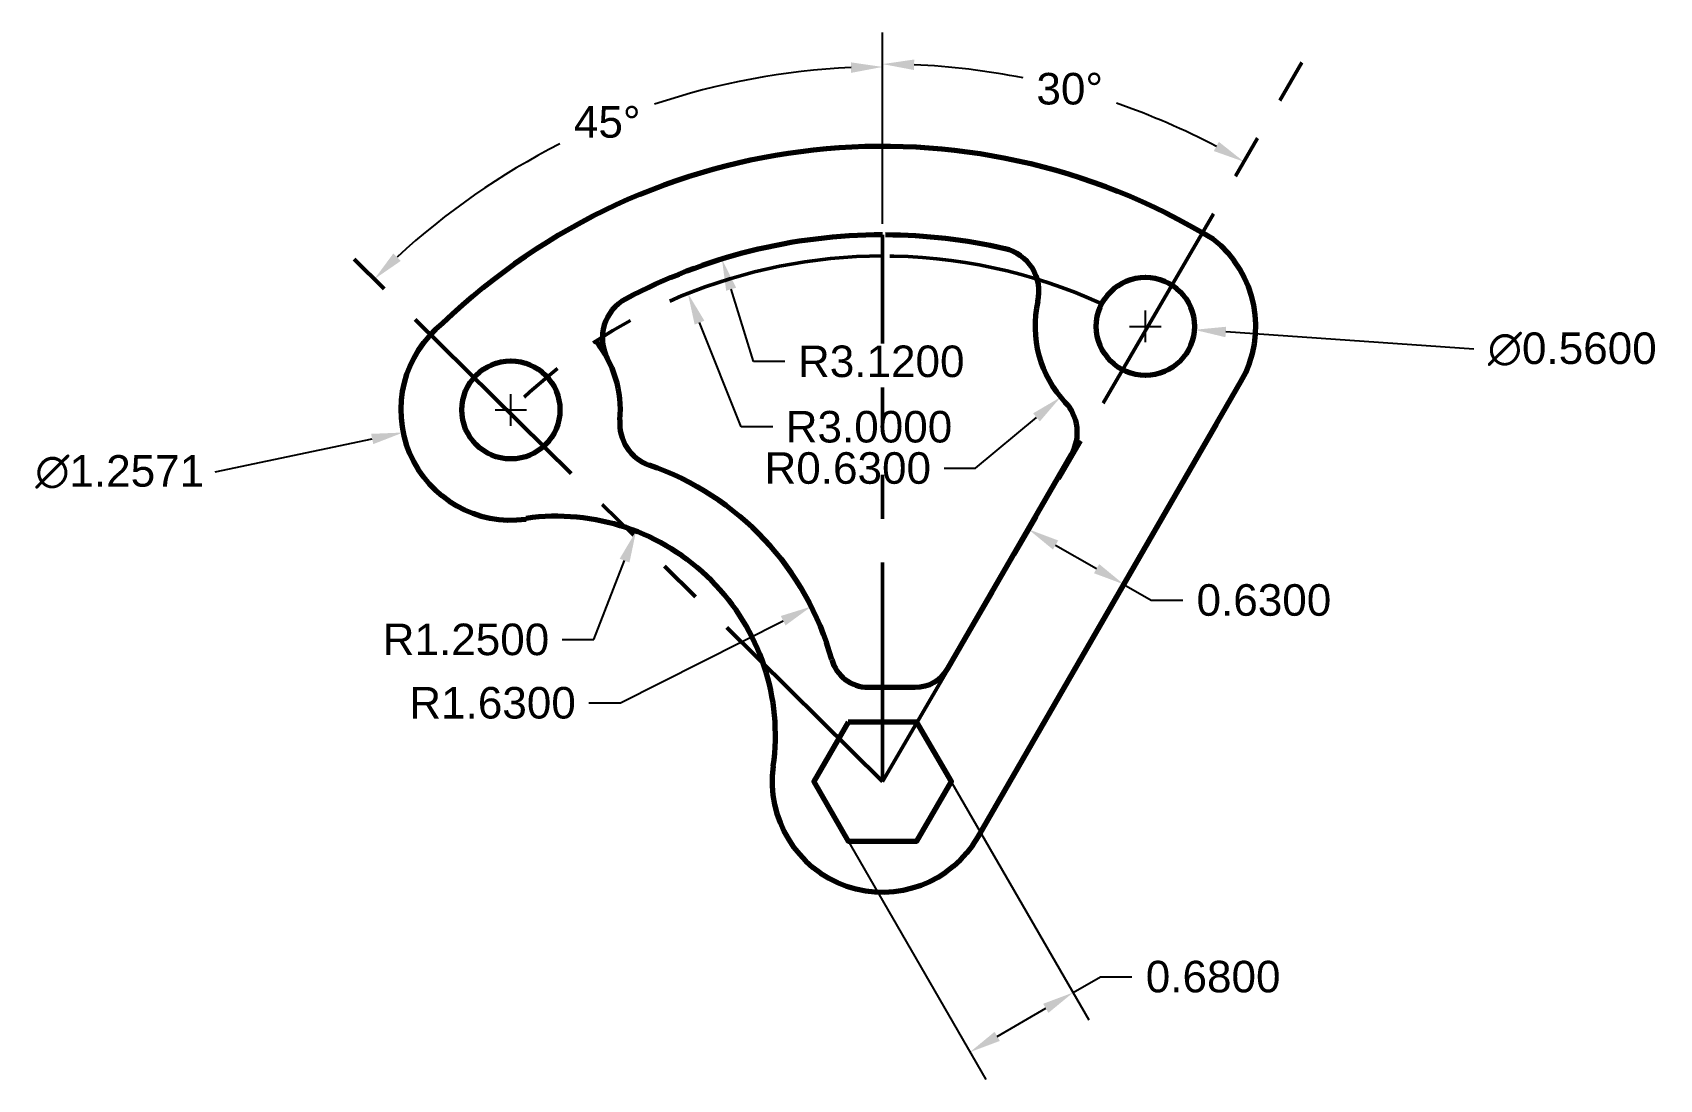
# Model space of a CAD drawing. Header units: inches. Extents: x 107.57 to 116.86, y 48.19 to 54.16.
import ezdxf

# ---------------------------------------------------------------- set-up
doc = ezdxf.new("R2010")
doc.units = ezdxf.units.IN
doc.header["$MEASUREMENT"] = 0
doc.linetypes.add('PHANTOM', pattern=[2.5, 1.25, -0.25, 0.25, -0.25, 0.25, -0.25])
doc.layers.add('OBJECT', color=7, linetype='Continuous', lineweight=70)
doc.layers.add('PHANTOM', color=4, linetype='PHANTOM', lineweight=50)
doc.styles.get("Standard").update_dxf_attribs({"font": 'arial.ttf'})
doc.dimstyles.get("Standard").update_dxf_attribs({"dimtxt": 0.18, "dimasz": 0.18, "dimexe": 0.18, "dimexo": 0.0625, "dimgap": 0.09, "dimtad": 0, "dimtih": 1, "dimtoh": 1, "dimdec": 4, "dimzin": 0, "dimdsep": 46, "dimtxsty": 'Standard', "dimcen": 0.09, "dimadec": 0, "dimazin": 0, "dimtfac": 1, "dimtdec": 4, "dimtofl": 0, "dimtmove": 0, "dimatfit": 3, "dimfxl": 1, "dimtolj": 1, "dimtzin": 0, "dimarcsym": 0})

# ---------------------------------------------------------------- blocks, each defined once
blk = doc.blocks.new('*D2')
at = {"layer": 'Defpoints', "color": 0, "transparency": 16777216}
for p in [(111.0179, 51.3153), (110.5636, 50.1508)]:
    blk.add_point(p, dxfattribs=at)
at = {"layer": 'OBJECT', "color": 0, "lineweight": -2, "transparency": 16777216}
for p, q in [((110.7766, 50.697), (110.9524, 51.1477)), ((110.5966, 50.697), (110.7766, 50.697))]:
    blk.add_line(p, q, dxfattribs=at)
at = {"layer": 'OBJECT', "color": 0, "transparency": 16777216}
blk.add_solid([(110.9245, 51.1586), (110.9804, 51.1368), (111.0179, 51.3153)], dxfattribs=at)
at = {"layer": 'OBJECT', "color": 0, "transparency": 16777216, "insert": (110.0472, 50.697), "char_height": 0.18, "attachment_point": 5}
blk.add_mtext('\\A1;R1.2500', dxfattribs=at)
blk = doc.blocks.new('*D3')
at = {"layer": 'Defpoints', "color": 0, "transparency": 16777216}
for p in [(112.0183, 50.8861), (110.5636, 50.1508)]:
    blk.add_point(p, dxfattribs=at)
at = {"layer": 'OBJECT', "color": 0, "lineweight": -2, "transparency": 16777216}
for p, q in [((110.9285, 50.3353), (111.8576, 50.8049)), ((110.7485, 50.3353), (110.9285, 50.3353))]:
    blk.add_line(p, q, dxfattribs=at)
at = {"layer": 'OBJECT', "color": 0, "transparency": 16777216}
blk.add_solid([(111.8441, 50.8317), (111.8712, 50.7782), (112.0183, 50.8861)], dxfattribs=at)
at = {"layer": 'OBJECT', "color": 0, "transparency": 16777216, "insert": (110.199, 50.3353), "char_height": 0.18, "attachment_point": 5}
blk.add_mtext('\\A1;R1.6300', dxfattribs=at)
blk = doc.blocks.new('*D4')
at = {"layer": 'Defpoints', "color": 0, "transparency": 16777216}
for p in [(111.5081, 52.8686), (112.4249, 49.8864)]:
    blk.add_point(p, dxfattribs=at)
at = {"layer": 'OBJECT', "color": 0, "lineweight": -2, "transparency": 16777216}
for p, q in [((111.6878, 52.2839), (111.561, 52.6966)), ((111.8678, 52.2839), (111.6878, 52.2839))]:
    blk.add_line(p, q, dxfattribs=at)
at = {"layer": 'OBJECT', "color": 0, "transparency": 16777216}
blk.add_solid([(111.5896, 52.7054), (111.5323, 52.6878), (111.5081, 52.8686)], dxfattribs=at)
at = {"layer": 'OBJECT', "color": 0, "transparency": 16777216, "insert": (112.4173, 52.2839), "char_height": 0.18, "attachment_point": 5}
blk.add_mtext('\\A1;R3.1200', dxfattribs=at)
blk = doc.blocks.new('*D5')
at = {"layer": 'Defpoints', "color": 0, "transparency": 16777216}
for p in [(111.3137, 52.673), (112.4249, 49.8864)]:
    blk.add_point(p, dxfattribs=at)
at = {"layer": 'OBJECT', "color": 0, "lineweight": -2, "transparency": 16777216}
for p, q in [((111.6177, 51.9106), (111.3804, 52.5058)), ((111.7977, 51.9106), (111.6177, 51.9106))]:
    blk.add_line(p, q, dxfattribs=at)
at = {"layer": 'OBJECT', "color": 0, "transparency": 16777216}
blk.add_solid([(111.4082, 52.5169), (111.3525, 52.4947), (111.3137, 52.673)], dxfattribs=at)
at = {"layer": 'OBJECT', "color": 0, "transparency": 16777216, "insert": (112.3472, 51.9106), "char_height": 0.18, "attachment_point": 5}
blk.add_mtext('\\A1;R3.0000', dxfattribs=at)
blk = doc.blocks.new('*D6')
at = {"layer": 'Defpoints', "color": 0, "transparency": 16777216}
for p in [(111.3618, 53.8241), (112.4249, 53.0064), (109.4099, 52.8674), (112.4249, 49.8864), (112.4249, 49.8864)]:
    blk.add_point(p, dxfattribs=at)
at = {"layer": 'PHANTOM', "color": 0, "lineweight": -2, "transparency": 16777216}
blk.add_line((112.4249, 53.0689), (112.4249, 54.145), dxfattribs=at)
for start, end in [(92.5288, 108.60601), (116.84291, 132.79621)]:
    blk.add_arc((112.4249, 49.8864), 4.0786, start, end, dxfattribs=at)
at = {"layer": 'PHANTOM', "color": 0, "transparency": 16777216}
for points in [[(112.2442, 53.9911), (112.2456, 53.9311), (112.4249, 53.965)], [(109.6747, 52.8576), (109.633, 52.9008), (109.5245, 52.754)]]:
    blk.add_solid(points, dxfattribs=at)
at = {"layer": 'PHANTOM', "color": 0, "transparency": 16777216, "insert": (110.8534, 53.6501), "char_height": 0.18, "attachment_point": 5}
blk.add_mtext('\\A1;45°', dxfattribs=at)
blk = doc.blocks.new('*D7')
at = {"layer": 'Defpoints', "color": 0, "transparency": 16777216}
for p in [(114.877, 54.0926), (113.8362, 53.7304), (112.4249, 53.0064), (112.4249, 49.8864), (112.4249, 49.8864)]:
    blk.add_point(p, dxfattribs=at)
at = {"layer": 'PHANTOM', "color": 0, "lineweight": -2, "transparency": 16777216}
blk.add_line((112.4249, 53.0689), (112.4249, 54.1612), dxfattribs=at)
for start, end in [(78.71042, 87.48122), (62.27783, 70.97799)]:
    blk.add_arc((112.4249, 49.8864), 4.0949, start, end, dxfattribs=at)
at = {"layer": 'PHANTOM', "color": 0, "transparency": 16777216}
for points in [[(112.6042, 53.9473), (112.6055, 54.0073), (112.4249, 53.9812)], [(114.3443, 53.5375), (114.3152, 53.485), (114.4872, 53.424)]]:
    blk.add_solid(points, dxfattribs=at)
at = {"layer": 'PHANTOM', "color": 0, "transparency": 16777216, "insert": (113.493, 53.8395), "char_height": 0.18, "attachment_point": 5}
blk.add_mtext('\\A1;30°', dxfattribs=at)
blk = doc.blocks.new('*D8')
at = {"layer": 'Defpoints', "color": 0, "transparency": 16777216}
for p in [(113.1506, 51.1434), (113.8021, 51.0119), (113.6962, 50.8284)]:
    blk.add_point(p, dxfattribs=at)
at = {"layer": 'PHANTOM', "color": 0, "lineweight": -2, "transparency": 16777216}
for p, q in [((113.1819, 51.1976), (113.3465, 51.4828)), ((113.4124, 51.2369), (113.6463, 51.1019)), ((113.7275, 50.8826), (113.8921, 51.1678)), ((113.8021, 51.0119), (113.958, 50.9219)), ((113.958, 50.9219), (114.138, 50.9219))]:
    blk.add_line(p, q, dxfattribs=at)
at = {"layer": 'PHANTOM', "color": 0, "transparency": 16777216}
for points in [[(113.4274, 51.2629), (113.3974, 51.2109), (113.2565, 51.3269)], [(113.6613, 51.1279), (113.6313, 51.0759), (113.8021, 51.0119)]]:
    blk.add_solid(points, dxfattribs=at)
at = {"layer": 'PHANTOM', "color": 0, "transparency": 16777216, "insert": (114.6013, 50.9219), "char_height": 0.18, "attachment_point": 5}
blk.add_mtext('\\A1;0.6300', dxfattribs=at)
blk = doc.blocks.new('*D9')
at = {"layer": 'Defpoints', "color": 0, "transparency": 16777216}
for p in [(113.6455, 52.5039), (114.2042, 52.465)]:
    blk.add_point(p, dxfattribs=at)
at = {"layer": 'OBJECT', "color": 0, "lineweight": -2, "transparency": 16777216}
for p, q in [((113.9249, 52.3945), (113.9249, 52.5745)), ((113.8349, 52.4845), (114.0149, 52.4845)), ((115.7998, 52.354), (114.3838, 52.4525))]:
    blk.add_line(p, q, dxfattribs=at)
at = {"layer": 'OBJECT', "color": 0, "transparency": 16777216}
blk.add_solid([(114.3858, 52.4824), (114.3817, 52.4226), (114.2042, 52.465)], dxfattribs=at)
at = {"layer": 'OBJECT', "color": 0, "transparency": 16777216, "insert": (116.3611, 52.354), "char_height": 0.18, "attachment_point": 5}
blk.add_mtext('\\A1;∅0.5600', dxfattribs=at)
blk = doc.blocks.new('*D10')
at = {"layer": 'Defpoints', "color": 0, "transparency": 16777216}
for p in [(110.9187, 52.1367), (109.6884, 51.8787)]:
    blk.add_point(p, dxfattribs=at)
at = {"layer": 'OBJECT', "color": 0, "lineweight": -2, "transparency": 16777216}
for p, q in [((110.3035, 51.9177), (110.3035, 52.0977)), ((110.2135, 52.0077), (110.3935, 52.0077)), ((108.6155, 51.6538), (109.5122, 51.8418))]:
    blk.add_line(p, q, dxfattribs=at)
at = {"layer": 'OBJECT', "color": 0, "transparency": 16777216}
blk.add_solid([(109.506, 51.8712), (109.5184, 51.8125), (109.6884, 51.8787)], dxfattribs=at)
at = {"layer": 'OBJECT', "color": 0, "transparency": 16777216, "insert": (108.0713, 51.6538), "char_height": 0.18, "attachment_point": 5}
blk.add_mtext('\\A1;∅1.2571', dxfattribs=at)
blk = doc.blocks.new('*D12')
at = {"layer": 'Defpoints', "color": 0, "transparency": 16777216}
for p in [(113.9249, 52.4845), (113.4413, 52.0806)]:
    blk.add_point(p, dxfattribs=at)
at = {"layer": 'OBJECT', "color": 0, "lineweight": -2, "transparency": 16777216}
for p, q in [((113.9249, 52.3945), (113.9249, 52.5745)), ((113.8349, 52.4845), (114.0149, 52.4845)), ((112.9557, 51.675), (113.3032, 51.9652)), ((112.7757, 51.675), (112.9557, 51.675))]:
    blk.add_line(p, q, dxfattribs=at)
at = {"layer": 'OBJECT', "color": 0, "transparency": 16777216}
blk.add_solid([(113.2839, 51.9883), (113.3224, 51.9422), (113.4413, 52.0806)], dxfattribs=at)
at = {"layer": 'OBJECT', "color": 0, "transparency": 16777216, "insert": (112.2262, 51.675), "char_height": 0.18, "attachment_point": 5}
blk.add_mtext('\\A1;R0.6300', dxfattribs=at)
blk = doc.blocks.new('*D13')
at = {"layer": 'Defpoints', "color": 0, "transparency": 16777216}
for p in [(112.7193, 50.0564), (112.1304, 49.7164), (113.5123, 48.6829)]:
    blk.add_point(p, dxfattribs=at)
at = {"layer": 'OBJECT', "color": 0, "lineweight": -2, "transparency": 16777216}
for p, q in [((112.7506, 50.0023), (113.6023, 48.527)), ((112.1617, 49.6623), (113.0134, 48.187)), ((113.5123, 48.6829), (113.6682, 48.7729)), ((113.6682, 48.7729), (113.8482, 48.7729)), ((113.0793, 48.4329), (113.3564, 48.5929))]:
    blk.add_line(p, q, dxfattribs=at)
at = {"layer": 'OBJECT', "color": 0, "transparency": 16777216}
for points in [[(113.3414, 48.6189), (113.3714, 48.5669), (113.5123, 48.6829)], [(113.0643, 48.4589), (113.0943, 48.4069), (112.9234, 48.3429)]]:
    blk.add_solid(points, dxfattribs=at)
at = {"layer": 'OBJECT', "color": 0, "transparency": 16777216, "insert": (114.3115, 48.7729), "char_height": 0.18, "attachment_point": 5}
blk.add_mtext('\\A1;0.6800', dxfattribs=at)

msp = doc.modelspace()

# ---------------------------------------------------------------- linework, layer by layer
at = {"layer": 'OBJECT'}
for p, q in [((113.06458, 49.73442), (114.47046, 52.16946)), ((112.97046, 49.57139), (114.33046, 51.92698)), ((112.79824, 50.5331), (113.50299, 51.75376)), ((112.343, 50.42524), (112.61143, 50.42524))]:
    msp.add_line(p, q, dxfattribs=at)
msp.add_lwpolyline([(112.22856, 50.22639), (112.03226, 49.88639), (112.22856, 49.54639), (112.62116, 49.54639), (112.81746, 49.88639), (112.62116, 50.22639)], close=True, dxfattribs=at)
for centre in [(113.92486, 52.48446), (110.30354, 52.00771)]:
    msp.add_circle(centre, 0.28, dxfattribs=at)
for centre, radius, start, end in [((112.42486, 49.88639), 3.625, 58.623661, 133.841924), ((112.42486, 49.88639), 3.12, 90, 118.042239), ((112.42486, 49.88639), 3.12, 77.05758, 89.701251), ((113.06766, 52.68348), 0.25, 346.929404, 77.05758), ((113.92486, 52.48446), 0.63, 330, 52.055924), ((111.07561, 52.41945), 0.25, 118.042239, 208.071044), ((113.92486, 52.48446), 0.63, 166.929404, 223.495484), ((110.30354, 52.00771), 0.62854, 128.306273, 277.971029), ((110.30354, 52.00771), 0.625, 354.814542, 39.020843), ((113.28648, 51.87876), 0.25, 330, 43.495484), ((111.17496, 51.92862), 0.25, 174.814542, 251.021268), ((110.56355, 50.15082), 1.63, 15.400003, 71.021268), ((110.56355, 50.15082), 1.25, 351.914108, 97.971029), ((112.343, 50.64096), 0.21572, 195.400003, 270), ((112.61143, 50.64096), 0.21572, 270, 330), ((112.42486, 49.88639), 0.63, 171.914108, 330)]:
    msp.add_arc(centre, radius, start, end, dxfattribs=at)
at = {"layer": 'PHANTOM'}
for q in [(114.87696, 54.09259), (112.42486, 53.00639), (109.40985, 52.86738), (112.42486, 52.88639)]:
    msp.add_line((112.42486, 49.88639), q, dxfattribs=at)
for start, end in [(90, 135), (65.349549, 90.321936)]:
    msp.add_arc((112.42486, 49.88639), 3, start, end, dxfattribs=at)

# ---------------------------------------------------------------- dimensions: what is measured, and where the dimension line sits
at = {"layer": 'OBJECT'}
for center, mpoint, picture, middle in [((112.42486, 49.88639), (111.50807, 52.86865), '*D4', (112.41727, 52.28395)), ((112.42486, 49.88639), (111.31369, 52.67301), '*D5', (112.34718, 51.91055)), ((113.92486, 52.48446), (113.44132, 52.08062), '*D12', (112.22623, 51.67504)), ((110.56355, 50.15082), (111.01785, 51.31534), '*D2', (110.04718, 50.69701)), ((110.56355, 50.15082), (112.01828, 50.88613), '*D3', (110.19904, 50.33529))]:
    dim = msp.add_radius_dim(center=center, mpoint=mpoint, dimstyle='Standard', dxfattribs=at)
    dim.commit()
    dim.dimension.update_dxf_attribs({"geometry": picture, "text_midpoint": middle, "dimtype": 164})
for p1, p2, picture, middle in [((113.64554, 52.5039), (114.20419, 52.46502), '*D9', (115.79982, 52.35396)), ((110.91871, 52.13666), (109.68837, 51.87875), '*D10', (108.61549, 51.65384))]:
    dim = msp.add_diameter_dim_2p(p1=p1, p2=p2, dimstyle='Standard', dxfattribs=at)
    dim.commit()
    dim.dimension.update_dxf_attribs({"geometry": picture, "text_midpoint": middle, "dimtype": 163})
dim = msp.add_aligned_dim(p1=(112.13041, 49.71639), p2=(112.71931, 50.05639), distance=-1.58596, dimstyle='Standard', dxfattribs=at)
dim.commit()
dim.dimension.update_dxf_attribs({"geometry": '*D13', "text_midpoint": (114.3115, 48.7729)})
at = {"layer": 'PHANTOM'}
for base, line2, picture, middle in [((111.36178, 53.82405), ((112.42486, 49.88639), (109.40985, 52.86738)), '*D6', (110.85335, 53.65012)), ((113.83617, 53.73036), ((112.42486, 49.88639), (114.87696, 54.09259)), '*D7', (113.493, 53.83948))]:
    dim = msp.add_angular_dim_2l(base=base, line1=((112.42486, 49.88639), (112.42486, 53.00639)), line2=line2, dimstyle='Standard', dxfattribs=at)
    dim.commit()
    dim.dimension.update_dxf_attribs({"geometry": picture, "text_midpoint": middle})
dim = msp.add_aligned_dim(p1=(113.15062, 51.14343), p2=(113.69621, 50.82843), distance=0.21186, dimstyle='Standard', dxfattribs=at)
dim.commit()
dim.dimension.update_dxf_attribs({"geometry": '*D8', "text_midpoint": (114.60135, 50.92191)})

doc.saveas('drawing.dxf')
